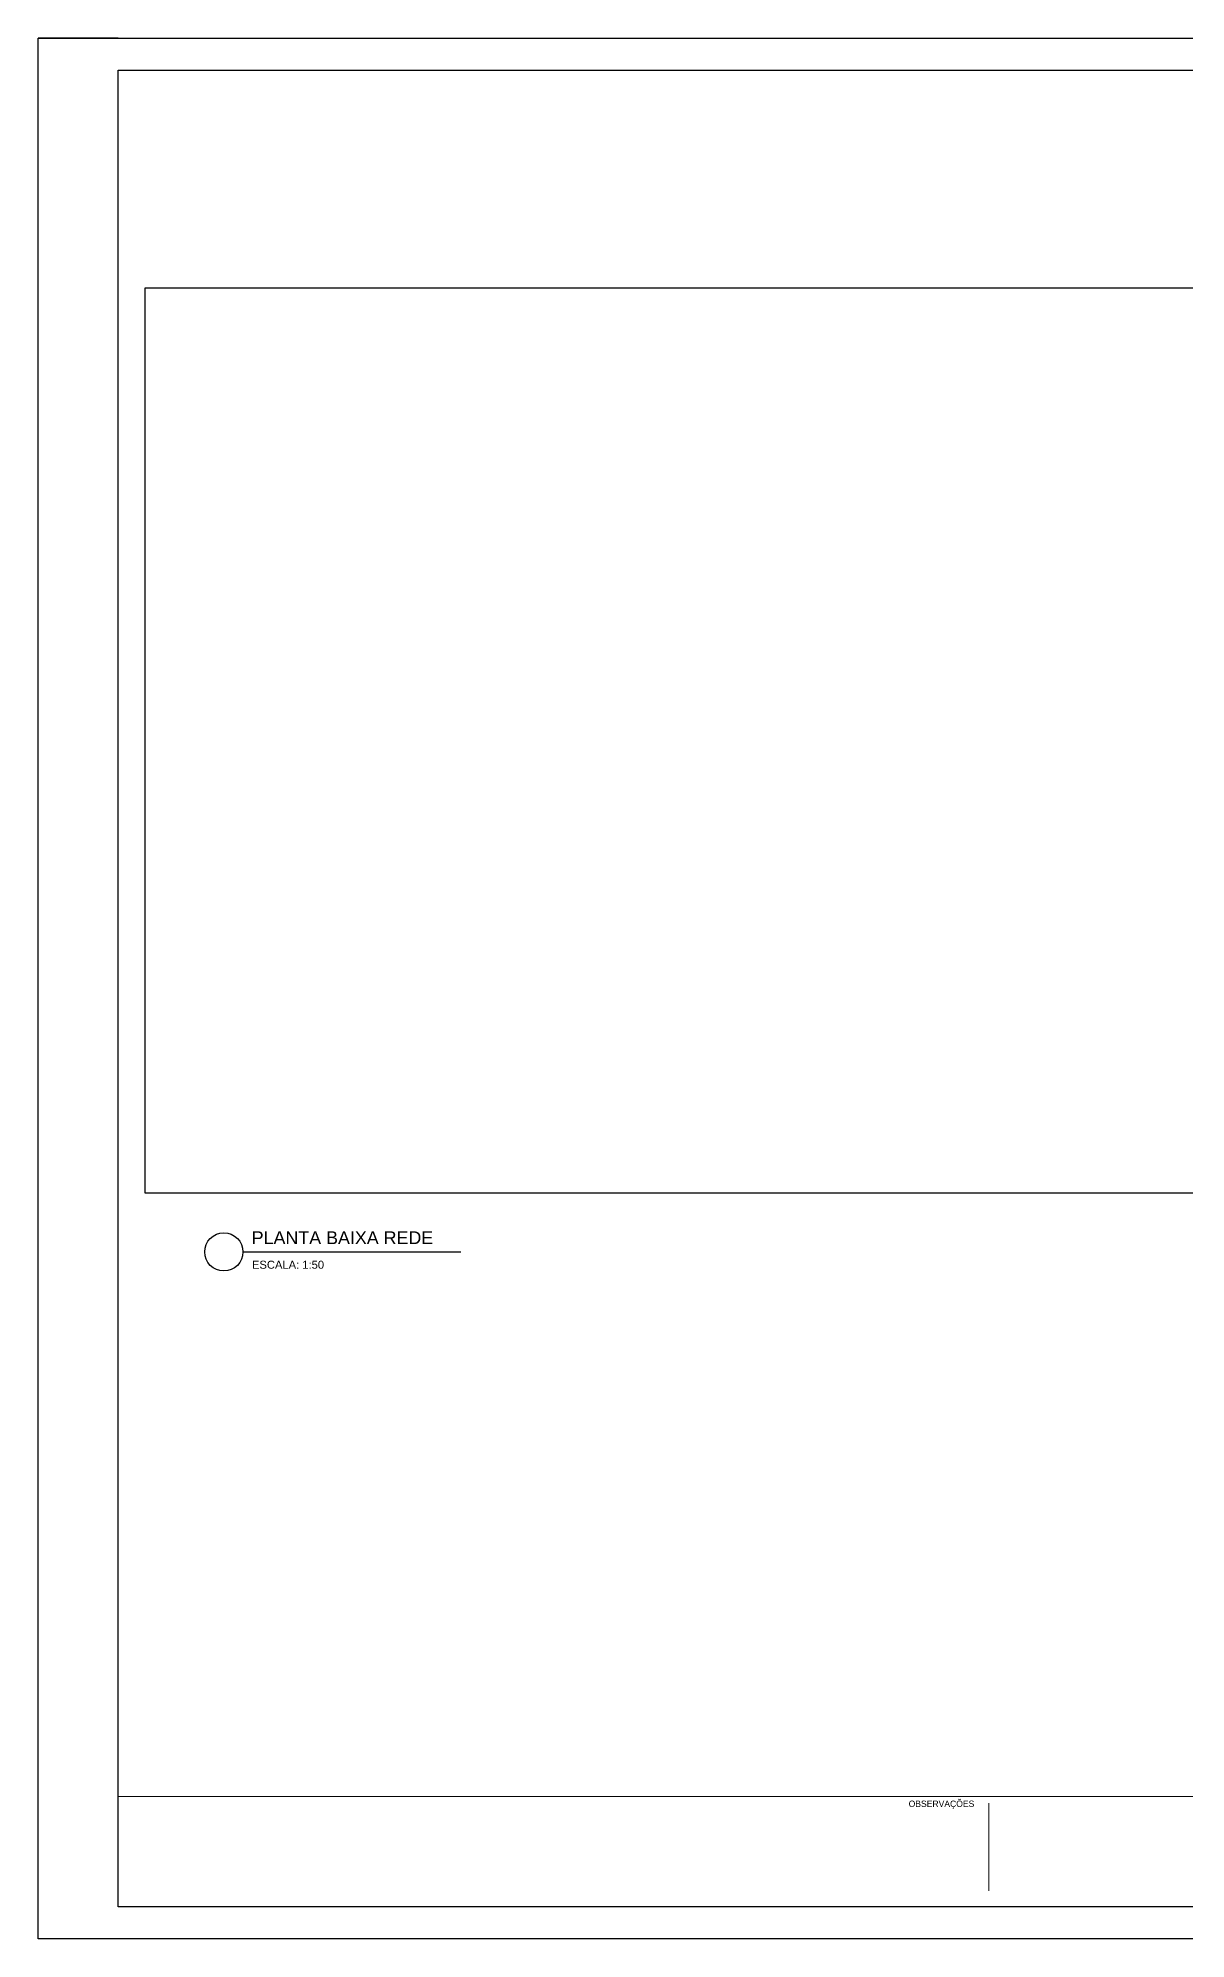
# Paper-space layout 'TI' of a CAD drawing. Header units: millimetres. Extents: x 0 to 841, y 0 to 594.
# Drawn here: x 0 to 359, y 0 to 594 of the extents above; entities that cross this region are included whole.
import ezdxf
from ezdxf.enums import TextEntityAlignment as Align

# ---------------------------------------------------------------- set-up
doc = ezdxf.new("R2010")
doc.units = ezdxf.units.MM
doc.header["$MEASUREMENT"] = 0
doc.header["$XCLIPFRAME"] = 0
for name, color, linetype in [('base', 253, 'Continuous'), ('TC_01_FOLHA', 6, 'Continuous'), ('TC_17_TEXTO', 3, 'Continuous')]:
    doc.layers.add(name, color=color, linetype=linetype)
doc.layers.add('PDF_Text', color=7, linetype='Continuous', true_color=0x535353)
doc.styles.add('PDF Arial', font='arial.ttf')
doc.styles.add('TC_2.0-FUT', font='', dxfattribs={"height": 2})
doc.styles.get('TC_2.0-FUT').set_extended_font_data('Futura Md BT')
picture_1 = doc.add_image_def('image11.jpg', size_in_pixel=(1280, 720))

psp = doc.layouts.new('TI')

# ---------------------------------------------------------------- linework, layer by layer
at = {"layer": 'base', "color": 7}
psp.add_lwpolyline([(64.04, 214.69), (132.11, 214.69)], dxfattribs=at)
psp.add_circle((58.04, 214.71), 5.97, dxfattribs=at)
at = {"layer": 'TC_01_FOLHA'}
for points in [[(0, 594), (841, 594), (841, 0), (0, 0)], [(25, 584), (831, 584), (831, 10), (25, 10)]]:
    psp.add_lwpolyline(points, close=True, dxfattribs=at)
psp.add_lwpolyline([(25, 594), (0, 594)], dxfattribs=at)
at = {"layer": 'TC_17_TEXTO', "color": 251, "true_color": 0x575756, "const_width": 0.3}
for points in [[(25, 44.5), (831, 44.5)], [(297, 15), (297, 42.5)]]:
    psp.add_lwpolyline(points, dxfattribs=at)

# ---------------------------------------------------------------- texts
at = {"layer": 'PDF_Text', "color": 3, "insert": (66.74, 217.13), "char_height": 3.9923, "attachment_point": 7, "style": 'PDF Arial'}
psp.add_mtext('PLANTA BAIXA REDE', dxfattribs=at)
at = {"layer": 'PDF_Text', "color": 7, "insert": (66.83, 209.4), "char_height": 2.5, "width": 46.0844, "attachment_point": 7, "style": 'PDF Arial'}
psp.add_mtext('ESCALA: 1:50', dxfattribs=at)
at = {"layer": 'TC_17_TEXTO', "style": 'TC_2.0-FUT'}
psp.add_text('OBSERVAÇÕES', height=2, dxfattribs=at).set_placement((271.95, 43.25), align=Align.TOP_LEFT)

# ---------------------------------------------------------------- pictures from other files: only their frames are drawn
at = {"color": 7, "true_color": 0xffffff}
image = psp.add_image(picture_1, insert=(-37.74, 74.33), size_in_units=(903.63, 508.29), dxfattribs=at)
image.set_boundary_path([(100.361, 93.986), (1162.15, 494.726)])

doc.saveas('drawing.dxf')
